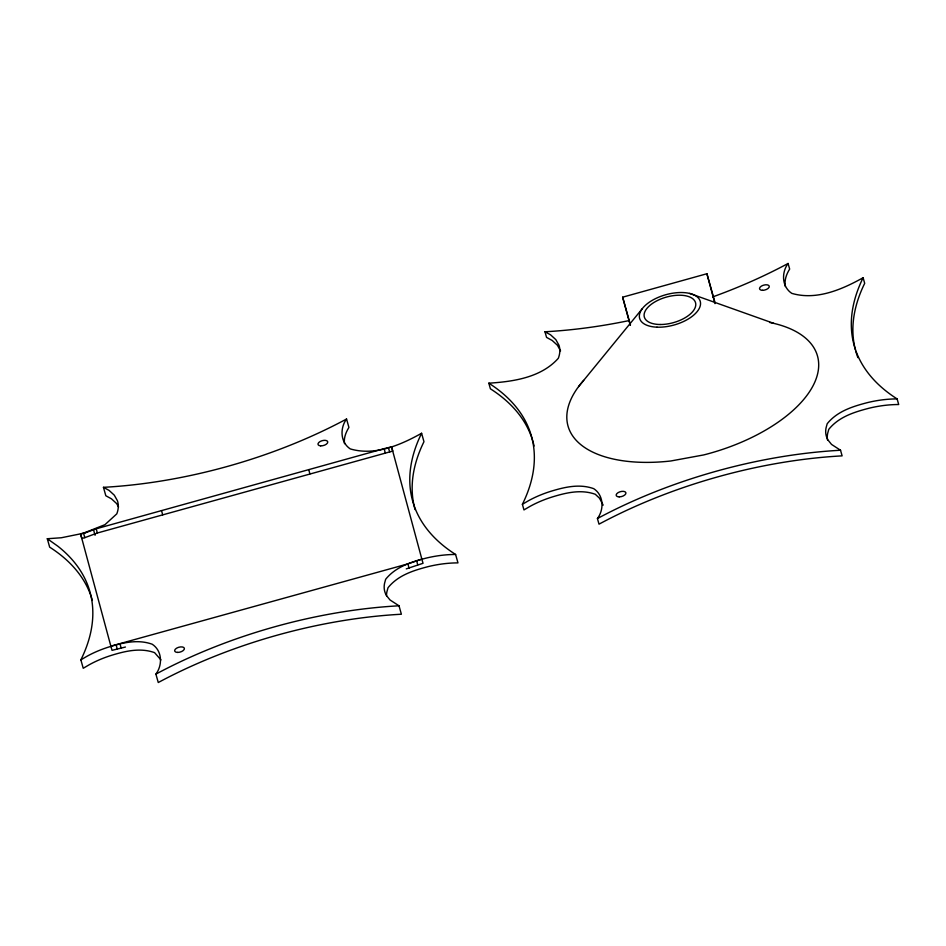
<?xml version="1.0" encoding="UTF-8"?>
<svg xmlns="http://www.w3.org/2000/svg" width="946" height="946" viewBox="0 0 946 946"><rect width="100%" height="100%" fill="white"/><g stroke="black" fill="none" stroke-linecap="round" stroke-linejoin="round"><path stroke-width="1.42" d="M386.536 595.744A64.375 32.093 -15.7 0 1 386.914 591.782L388.037 587.703C398.077 575.203 413.568 570.403 428.491 566.536A70.063 34.919 -15.7 0 1 457.97 562.894L455.605 554.474A70.063 34.919 -15.7 0 0 426.126 558.116C411.203 561.983 395.712 566.772 385.661 579.283L384.549 583.363A64.375 32.093 -15.7 0 0 386.642 595.779L390 599.953L399.011 605.795L401.376 614.226A309.638 154.352 -15.7 0 0 158.266 682.527L155.901 674.108C162.712 665.003 162.274 650.789 152.188 644.214C138.021 639.141 123.347 642.582 109.511 646.792A64.375 32.093 -15.7 0 0 86.855 656.347L80.871 659.859L83.236 668.278L89.22 664.766A64.375 32.093 -15.7 0 1 111.876 655.211C125.712 651.002 140.386 647.561 154.565 652.634L160.95 659.906M827.502 439.937A64.375 32.093 -15.7 0 1 827.655 433.422L828.767 429.342C838.818 416.843 854.297 412.042 869.22 408.175A70.063 34.919 -15.7 0 1 898.7 404.533L897.127 398.916A70.063 34.919 -15.7 0 0 867.648 402.558C852.724 406.425 837.234 411.226 827.194 423.737L826.071 427.817A64.375 32.093 -15.7 0 0 828.164 440.233L831.522 444.407L840.533 450.249L842.117 455.866A309.638 154.352 -15.7 0 0 599.007 524.167L597.423 518.55C604.234 509.456 603.796 495.243 593.71 488.656C579.543 483.595 564.868 487.024 551.033 491.246A64.375 32.093 -15.7 0 0 528.376 500.789L522.393 504.301L523.966 509.918L529.961 506.406A64.375 32.093 -15.7 0 1 552.606 496.863C566.441 492.641 581.128 489.2 595.294 494.273L599.492 498.211L603.17 505.129M344.498 443.662C343.635 437.939 345.929 432.227 348.92 427.45L346.555 419.019C339.803 428.136 340.264 442.29 350.268 448.912C374.805 456.161 400.359 445.128 421.597 433.268L423.962 441.699A309.638 154.352 -15.7 0 0 415.058 509.575M785.322 286.52C784.222 280.394 786.363 274.21 789.662 269.09L788.077 263.473C781.325 272.578 781.786 286.744 791.79 293.366C816.327 300.603 841.881 289.582 863.119 277.722L864.691 283.339A309.638 154.352 -15.7 0 0 855.432 349.914M578.609 386.571L642.204 308.786M118.569 506.985L116.677 503.615L111.462 498.826L105.822 495.751L103.457 487.332L109.097 490.406L114.312 495.196L117.458 500.801A67.45 33.618 -15.7 0 1 116.796 513.844L104.994 524.652L80.682 534.289L110.919 646.39M125.451 647.029L112.042 650.351L110.859 646.142L407.892 563.887L421.845 559.086L391.538 446.713M406.283 568.877L423.028 563.296L421.845 559.086M84.809 537.659L97.367 533L392.756 451.065L391.573 446.855L384.1 448.664L96.196 528.79L83.626 533.461L84.809 537.659L81.853 538.487L80.564 533.84L85.424 532.503M630.19 325.117L622.645 297.186L706.91 273.737L714.727 301.538M80.564 533.84L61.348 537.754L47.3 538.735L49.665 547.155A308.727 153.891 -15.7 0 1 92.365 600.462M522.393 504.301A308.727 153.891 -15.7 0 0 488.822 383.189C513.371 381.628 541.1 377.584 558.317 358.298A67.45 33.618 -15.7 0 0 558.98 345.255L555.834 339.638L550.619 334.86L544.979 331.774L546.552 337.391L552.192 340.477L557.419 345.255L560.552 350.871M116.807 644.711L116.051 644.699L117.233 648.909M388.286 447.683L389.74 451.904M689.622 293.414L773.733 323.355M47.3 538.735L57.801 546.173A308.727 153.891 -15.7 0 1 80.871 659.859M622.645 297.186L630.462 324.986M488.822 383.189L490.395 388.806A308.727 153.891 -15.7 0 1 533.095 442.101M416.559 560.552L417.742 564.762M384.1 448.664L385.282 452.874M407.892 563.887L409.074 568.108M308.727 469.642L309.91 473.851M161.518 510.604L162.7 514.813M96.196 528.79L97.367 533M93.512 529.677L95.085 535.282M120.024 644.001L121.206 648.211M706.91 273.737L714.975 303.631M155.901 674.108A309.638 154.352 -15.7 0 1 399.011 605.795M346.555 419.019A309.638 154.352 -15.7 0 1 103.457 487.332M455.605 554.474A309.638 154.352 -15.7 0 1 421.597 433.268M597.423 518.55A309.638 154.352 -15.7 0 1 840.533 450.249M897.127 398.916A309.638 154.352 -15.7 0 1 863.119 277.722M788.077 263.473A309.638 154.352 -15.7 0 1 712.693 296.914M628.144 320.777A309.638 154.352 -15.7 0 1 544.979 331.774M857.892 357.635A309.638 154.352 -15.7 0 1 855.787 351.214M533.449 443.402A308.727 153.891 -15.7 0 1 534.076 446.027M769.701 322.48A129.567 64.588 -15.7 0 1 813.619 384.655A129.567 64.588 -15.7 0 1 703.706 454.931L670.856 460.974A129.567 64.588 -15.7 0 1 583.67 380.398M660.131 324.502A26.571 13.244 -15.7 0 0 695.547 302.732A26.571 13.244 -15.7 0 0 654.147 302.342A26.571 13.244 -15.7 0 0 660.131 324.502M657.009 327.174A31.478 15.692 -15.7 0 0 700.43 302.141A31.478 15.692 -15.7 0 0 652.397 300.272A31.478 15.692 -15.7 0 0 657.009 327.174M619.181 496.875A5.049 2.519 -15.7 0 0 625.897 492.748A5.049 2.519 -15.7 0 0 618.045 492.665A5.049 2.519 -15.7 0 0 619.181 496.875M762.523 290.316A5.049 2.519 -15.7 0 0 769.252 286.189A5.049 2.519 -15.7 0 0 761.388 286.118A5.049 2.519 -15.7 0 0 762.523 290.316M177.659 652.421A5.049 2.519 -15.7 0 0 184.375 648.294A5.049 2.519 -15.7 0 0 176.524 648.223A5.049 2.519 -15.7 0 0 177.659 652.421M320.67 445.862A5.049 2.519 -15.7 0 0 327.765 441.924A5.049 2.519 -15.7 0 0 320.174 441.486A5.049 2.519 -15.7 0 0 320.67 445.862"/></g></svg>
